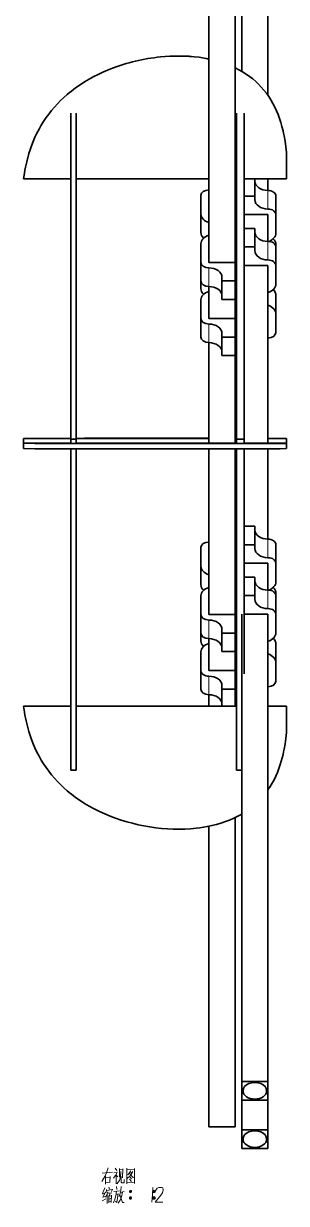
# Model space of a CAD drawing. Extents: x 100 to 1025, y 126 to 801.
# Drawn here: x 149.6 to 199.6, y 280.2 to 504.7 of the extents above; entities that cross this region are included whole.
import ezdxf

# ---------------------------------------------------------------- set-up
doc = ezdxf.new("R2010")
doc.units = 0

msp = doc.modelspace()

# ---------------------------------------------------------------- linework, layer by layer
at = {"color": 7, "lineweight": 35}
for p, q in [((184.89, 469.15), (184.89, 553.98)), ((191.14, 495.67), (191.14, 553.39)), ((196.14, 491.06), (196.14, 553.39)), ((184.89, 459.96), (184.89, 544.78)), ((189.89, 459.3), (189.89, 544.78)), ((191.14, 495.67), (191.14, 544.2)), ((159.64, 475.18), (184.89, 475.18)), ((158.64, 469.37), (158.64, 425.68)), ((159.64, 469.37), (159.64, 425.68)), ((190.14, 469.37), (190.14, 425.68)), ((191.64, 469.37), (191.64, 425.68)), ((196.14, 424.87), (196.14, 458.7)), ((159.64, 425.78), (184.89, 425.78)), ((159.64, 424.87), (190.14, 424.87)), ((158.64, 423.84), (158.64, 380.98)), ((159.64, 423.83), (159.64, 380.98)), ((184.89, 402.14), (184.89, 423.82)), ((184.89, 392.95), (184.89, 423.82)), ((189.89, 392.3), (189.89, 423.83)), ((190.14, 423.83), (190.14, 380.98)), ((191.64, 423.83), (191.64, 380.98)), ((191.14, 303.43), (191.14, 392.35)), ((196.14, 303.43), (196.14, 392.35)), ((191.14, 294.23), (191.14, 383.16)), ((159.64, 374.83), (190.14, 374.83)), ((159.64, 374.83), (190.14, 374.83)), ((189.89, 294.82), (189.89, 353.66)), ((184.89, 304.01), (184.89, 352)), ((184.89, 294.82), (184.89, 352))]:
    msp.add_line(p, q, dxfattribs=at)
at = {"color": 7, "lineweight": 35, "ltscale": 0.457596}
for p, q in [((158.64, 487.68), (158.64, 469.37)), ((159.64, 487.68), (159.64, 469.37)), ((190.14, 487.68), (190.14, 469.37)), ((191.64, 487.68), (191.64, 469.37)), ((158.64, 380.98), (158.64, 362.68)), ((159.64, 380.98), (159.64, 362.68)), ((190.14, 380.98), (190.14, 362.68))]:
    msp.add_line(p, q, dxfattribs=at)
at = {"color": 7, "lineweight": 35, "ltscale": 0.125}
for p, q in [((158.64, 480.18), (158.64, 475.18)), ((190.14, 475.18), (190.14, 480.18)), ((199.64, 475.18), (199.64, 480.18)), ((184.89, 459.3), (189.89, 459.3)), ((184.89, 448.63), (189.89, 448.63)), ((184.89, 392.3), (189.89, 392.3)), ((184.89, 381.62), (189.89, 381.62)), ((158.64, 369.83), (158.64, 374.83)), ((190.14, 374.83), (190.14, 369.83)), ((199.64, 374.83), (199.64, 369.83)), ((191.14, 303.43), (196.14, 303.43)), ((196.14, 299.89), (191.14, 299.89)), ((184.89, 294.82), (189.89, 294.82)), ((191.14, 294.23), (196.14, 294.23)), ((196.14, 290.7), (191.14, 290.7))]:
    msp.add_line(p, q, dxfattribs=at)
at = {"color": 7, "lineweight": 35, "ltscale": 0.225}
for p, q in [((158.64, 475.18), (149.64, 475.18)), ((158.64, 425.78), (149.64, 425.78)), ((158.64, 424.87), (149.64, 424.87)), ((158.64, 374.83), (149.64, 374.83)), ((158.64, 374.83), (149.64, 374.83))]:
    msp.add_line(p, q, dxfattribs=at)
at = {"color": 7, "lineweight": 35, "ltscale": 0.006249}
for p, q in [((189.89, 475.18), (190.14, 475.18)), ((189.89, 425.78), (190.14, 425.78))]:
    msp.add_line(p, q, dxfattribs=at)
at = {"color": 7, "lineweight": 35, "ltscale": 0.2}
for p, q in [((191.64, 475.18), (199.64, 475.18)), ((191.64, 424.87), (199.64, 424.87))]:
    msp.add_line(p, q, dxfattribs=at)
at = {"color": 7, "lineweight": 35, "ltscale": 0.081252}
msp.add_line((193.64, 471.93), (193.64, 475.18), dxfattribs=at)
at = {"color": 7, "lineweight": 35, "ltscale": 0.054735}
msp.add_line((196.14, 472.99), (196.14, 475.18), dxfattribs=at)
at = {"color": 7, "lineweight": 35, "ltscale": 0.088389}
for p, q in [((183.39, 468.5), (183.39, 472.03)), ((184.89, 468.5), (184.89, 472.03)), ((197.64, 464.86), (197.64, 468.39)), ((183.39, 462.84), (183.39, 459.3)), ((184.89, 462.84), (184.89, 459.3)), ((197.64, 458.7), (197.64, 462.24)), ((197.64, 449.51), (197.64, 453.04)), ((183.39, 448.63), (183.39, 445.09)), ((189.89, 448.63), (189.89, 445.09)), ((193.64, 405.58), (193.64, 409.11)), ((193.64, 395.89), (193.64, 399.42)), ((187.39, 388.76), (187.39, 385.23)), ((189.89, 388.76), (189.89, 385.23)), ((183.39, 385.16), (183.39, 381.62)), ((184.89, 385.16), (184.89, 381.62)), ((197.64, 383.16), (197.64, 379.62))]:
    msp.add_line(p, q, dxfattribs=at)
at = {"color": 7, "lineweight": 35, "ltscale": 0.049999}
for p, q in [((193.64, 471.93), (191.64, 471.93)), ((193.64, 465.77), (191.64, 465.77)), ((193.64, 462.24), (191.64, 462.24))]:
    msp.add_line(p, q, dxfattribs=at)
at = {"color": 7, "lineweight": 35, "ltscale": 0.017677}
for p, q in [((193.64, 471.22), (193.64, 471.93)), ((187.39, 456.48), (187.39, 455.77)), ((193.64, 404.87), (193.64, 405.58)), ((193.64, 395.18), (193.64, 395.89)), ((187.39, 389.47), (187.39, 388.76)), ((187.39, 378.79), (187.39, 378.09))]:
    msp.add_line(p, q, dxfattribs=at)
at = {"color": 7, "lineweight": 13, "ltscale": 0.088389}
for p, q in [((196.14, 469.45), (196.14, 472.99)), ((196.14, 459.76), (196.14, 463.3)), ((184.89, 458.24), (184.89, 454.71)), ((184.89, 380.56), (184.89, 377.03))]:
    msp.add_line(p, q, dxfattribs=at)
at = {"color": 7, "lineweight": 35, "ltscale": 0.088388}
for p, q in [((197.64, 468.39), (197.64, 471.93)), ((183.39, 468.5), (183.39, 464.96)), ((193.64, 462.24), (193.64, 465.77)), ((183.39, 459.3), (183.39, 455.77)), ((189.89, 459.3), (189.89, 455.77)), ((197.64, 455.17), (197.64, 458.7)), ((187.39, 455.77), (187.39, 452.23)), ((189.89, 455.77), (189.89, 452.23)), ((183.39, 452.16), (183.39, 448.63)), ((184.89, 452.16), (184.89, 448.63)), ((197.64, 449.51), (197.64, 445.97)), ((187.39, 445.09), (187.39, 441.56)), ((189.89, 445.09), (189.89, 441.56)), ((183.39, 401.49), (183.39, 405.03)), ((184.89, 401.49), (184.89, 405.03)), ((197.64, 402.04), (197.64, 405.58)), ((197.64, 398.51), (197.64, 402.04)), ((183.39, 401.49), (183.39, 397.96)), ((183.39, 395.83), (183.39, 392.3)), ((184.89, 395.83), (184.89, 392.3)), ((197.64, 392.35), (197.64, 395.89)), ((183.39, 392.3), (183.39, 388.76)), ((189.89, 392.3), (189.89, 388.76)), ((197.64, 388.81), (197.64, 392.35)), ((197.64, 383.16), (197.64, 386.69)), ((183.39, 381.62), (183.39, 378.09)), ((189.89, 381.62), (189.89, 378.09)), ((191.14, 303.43), (191.14, 299.89)), ((196.14, 299.89), (196.14, 303.43)), ((191.14, 294.23), (191.14, 290.7)), ((196.14, 290.7), (196.14, 294.23))]:
    msp.add_line(p, q, dxfattribs=at)
at = {"color": 7, "lineweight": 35, "ltscale": 0.1125}
for p, q in [((196.14, 468.39), (191.64, 468.39)), ((196.14, 458.7), (191.64, 458.7)), ((196.14, 402.04), (191.64, 402.04)), ((196.14, 392.35), (191.64, 392.35))]:
    msp.add_line(p, q, dxfattribs=at)
at = {"color": 7, "lineweight": 35, "ltscale": 0.127367}
for p, q in [((196.14, 463.3), (196.14, 468.39)), ((196.14, 396.95), (196.14, 402.04))]:
    msp.add_line(p, q, dxfattribs=at)
at = {"color": 7, "lineweight": 35, "ltscale": 0.012374}
for p, q in [((197.64, 462.24), (197.64, 462.73)), ((197.64, 395.89), (197.64, 396.38))]:
    msp.add_line(p, q, dxfattribs=at)
at = {"color": 7, "lineweight": 35, "ltscale": 0.017678}
for p, q in [((193.64, 461.53), (193.64, 462.24)), ((187.39, 445.8), (187.39, 445.09))]:
    msp.add_line(p, q, dxfattribs=at)
at = {"color": 7, "lineweight": 35, "ltscale": 0.037094}
for p, q in [((183.39, 455.77), (183.39, 454.29)), ((183.39, 388.76), (183.39, 387.28))]:
    msp.add_line(p, q, dxfattribs=at)
at = {"color": 7, "lineweight": 35, "ltscale": 0.0625}
for p, q in [((187.39, 455.77), (189.89, 455.77)), ((187.39, 452.23), (189.89, 452.23)), ((187.39, 445.09), (189.89, 445.09)), ((187.39, 441.56), (189.89, 441.56)), ((187.39, 388.76), (189.89, 388.76)), ((187.39, 385.23), (189.89, 385.23)), ((187.39, 378.09), (189.89, 378.09))]:
    msp.add_line(p, q, dxfattribs=at)
at = {"color": 7, "lineweight": 35, "ltscale": 0.135701}
msp.add_line((184.89, 449.28), (184.89, 454.71), dxfattribs=at)
at = {"color": 7, "lineweight": 35, "ltscale": 0.090127}
msp.add_line((189.89, 448.63), (189.89, 452.23), dxfattribs=at)
at = {"color": 7, "lineweight": 13, "ltscale": 0.088388}
for p, q in [((184.89, 447.57), (184.89, 444.03)), ((196.14, 403.1), (196.14, 406.64)), ((196.14, 393.41), (196.14, 396.95)), ((184.89, 391.24), (184.89, 387.7))]:
    msp.add_line(p, q, dxfattribs=at)
at = {"color": 7, "lineweight": 35, "ltscale": 0.479039}
msp.add_line((184.89, 424.87), (184.89, 444.03), dxfattribs=at)
at = {"color": 7, "lineweight": 35, "ltscale": 0.47904}
msp.add_line((184.89, 424.87), (184.89, 444.03), dxfattribs=at)
at = {"color": 7, "lineweight": 35, "ltscale": 0.417168}
msp.add_line((189.89, 424.87), (189.89, 441.56), dxfattribs=at)
at = {"color": 7, "lineweight": 35, "ltscale": 0.025}
for p, q in [((149.64, 424.78), (149.64, 425.78)), ((149.64, 424.87), (149.64, 423.87)), ((159.64, 425.68), (158.64, 425.68)), ((199.64, 424.86), (199.64, 423.86)), ((159.64, 362.68), (158.64, 362.68))]:
    msp.add_line(p, q, dxfattribs=at)
at = {"color": 7, "lineweight": 35, "ltscale": 0.000260162}
for p, q in [((158.64, 425.79), (158.64, 425.78)), ((158.64, 424.86), (158.64, 424.87)), ((190.14, 425.78), (190.14, 425.79)), ((190.14, 424.87), (190.14, 424.86)), ((199.64, 425.78), (199.64, 425.79)), ((199.64, 424.87), (199.64, 424.86))]:
    msp.add_line(p, q, dxfattribs=at)
at = {"color": 7, "lineweight": 35, "ltscale": 0.022771}
for p, q in [((158.64, 424.87), (158.64, 425.78)), ((190.14, 424.87), (190.14, 425.78)), ((199.64, 424.87), (199.64, 425.78))]:
    msp.add_line(p, q, dxfattribs=at)
at = {"color": 7, "lineweight": 35, "ltscale": 0.0125}
for p, q in [((158.64, 425.68), (158.64, 425.18)), ((158.64, 424.68), (158.64, 425.18)), ((159.64, 425.68), (159.64, 425.18)), ((159.64, 424.68), (159.64, 425.18)), ((190.14, 425.18), (190.14, 425.68)), ((190.14, 425.18), (190.14, 424.68)), ((191.64, 425.18), (191.64, 425.68)), ((191.64, 425.18), (191.64, 424.68))]:
    msp.add_line(p, q, dxfattribs=at)
at = {"color": 7, "lineweight": 35, "ltscale": 0.006247}
msp.add_line((189.89, 425.83), (190.14, 425.83), dxfattribs=at)
at = {"color": 7, "lineweight": 35, "ltscale": 0.0375}
msp.add_line((191.64, 425.68), (190.14, 425.68), dxfattribs=at)
at = {"color": 7, "lineweight": 35, "ltscale": 0.087499}
for p, q in [((196.14, 425.78), (199.64, 425.78)), ((196.14, 374.83), (199.64, 374.83)), ((196.14, 374.83), (199.64, 374.83))]:
    msp.add_line(p, q, dxfattribs=at)
at = {"color": 7, "lineweight": 35, "ltscale": 0.430006}
msp.add_line((196.14, 406.64), (196.14, 423.84), dxfattribs=at)
at = {"color": 7, "lineweight": 35, "ltscale": 0.05}
for p, q in [((193.64, 409.11), (191.64, 409.11)), ((193.64, 405.58), (191.64, 405.58)), ((193.64, 399.42), (191.64, 399.42)), ((193.64, 395.89), (191.64, 395.89))]:
    msp.add_line(p, q, dxfattribs=at)
at = {"color": 7, "lineweight": 35, "ltscale": 0.135702}
msp.add_line((184.89, 382.27), (184.89, 387.7), dxfattribs=at)
at = {"color": 7, "lineweight": 35, "ltscale": 0.090128}
msp.add_line((189.89, 381.62), (189.89, 385.23), dxfattribs=at)
at = {"color": 7, "lineweight": 35, "ltscale": 0.08149}
for p, q in [((187.39, 378.09), (187.39, 374.83)), ((189.89, 378.09), (189.89, 374.83))]:
    msp.add_line(p, q, dxfattribs=at)
at = {"color": 7, "lineweight": 35, "ltscale": 0.054973}
msp.add_line((184.89, 374.83), (184.89, 377.03), dxfattribs=at)
msp.add_line((184.89, 374.83), (184.89, 377.03), dxfattribs=at)
at = {"color": 7, "lineweight": 35, "ltscale": 0.025001}
msp.add_line((191.14, 362.68), (190.14, 362.68), dxfattribs=at)
at = {"color": 7, "lineweight": 35, "ltscale": 0.141422}
msp.add_line((196.14, 294.23), (196.14, 299.89), dxfattribs=at)
at = {"color": 7, "lineweight": 35}
for points in [[(149.64, 475.18), (149.8, 476.29), (149.9, 476.84), (150, 477.39), (150.11, 477.92), (150.23, 478.45), (150.43, 479.23), (150.65, 479.99), (150.89, 480.74), (151.15, 481.48), (151.47, 482.3), (151.81, 483.11), (152.18, 483.89), (152.58, 484.66), (153.01, 485.4), (153.46, 486.13), (153.93, 486.84), (154.43, 487.53), (154.96, 488.2), (155.51, 488.85), (156.08, 489.48), (156.68, 490.09), (157.3, 490.68), (157.95, 491.25), (158.34, 491.57), (158.73, 491.89), (159.54, 492.5), (160.38, 493.09), (161.25, 493.65), (162.14, 494.18), (162.99, 494.64), (163.85, 495.08), (164.73, 495.49), (165.63, 495.88), (166.54, 496.24), (167.47, 496.58), (168.04, 496.77), (168.61, 496.96), (169.18, 497.13), (169.76, 497.29), (170.34, 497.45), (170.92, 497.59), (172.09, 497.85), (173.28, 498.07), (173.87, 498.17), (174.47, 498.25), (175.06, 498.33), (175.66, 498.39), (176.55, 498.47), (177.44, 498.53), (178.33, 498.56), (179.21, 498.57), (180.18, 498.55), (181.15, 498.51), (182.11, 498.43), (183.05, 498.32), (183.98, 498.18), (184.89, 498.01)], [(149.64, 475.18), (149.8, 476.29), (149.9, 476.84), (150, 477.39), (150.11, 477.92), (150.23, 478.44), (150.43, 479.22), (150.65, 479.99), (150.89, 480.74), (151.15, 481.48), (151.47, 482.3), (151.81, 483.1), (152.18, 483.89), (152.58, 484.66), (153.01, 485.4), (153.46, 486.13), (153.93, 486.84), (154.43, 487.53), (154.96, 488.19), (155.51, 488.84), (156.08, 489.47), (156.68, 490.09), (157.3, 490.68), (157.95, 491.25), (158.34, 491.57), (158.73, 491.89), (159.54, 492.5), (160.38, 493.09), (161.25, 493.65), (162.14, 494.18), (162.99, 494.64), (163.85, 495.08), (164.73, 495.49), (165.63, 495.88), (166.54, 496.24), (167.47, 496.58), (168.04, 496.77), (168.61, 496.95), (169.18, 497.13), (169.76, 497.29), (170.34, 497.44), (170.92, 497.59), (172.09, 497.85), (173.28, 498.07), (173.87, 498.17), (174.47, 498.25), (175.06, 498.33), (175.66, 498.39), (176.55, 498.47), (177.44, 498.53), (178.33, 498.56), (179.21, 498.57), (180.18, 498.55), (181.15, 498.5), (182.11, 498.43), (183.05, 498.32), (183.98, 498.18), (184.89, 498)], [(189.89, 496.34), (190.62, 495.97), (191.32, 495.57), (191.99, 495.14), (192.64, 494.68), (193.24, 494.22), (193.81, 493.73), (194.35, 493.21), (194.87, 492.66), (195.36, 492.09), (195.83, 491.49), (196.28, 490.86), (196.7, 490.21), (197.09, 489.52), (197.46, 488.81), (197.77, 488.13), (198.06, 487.43), (198.33, 486.69), (198.58, 485.94), (198.8, 485.16), (199, 484.36), (199.11, 483.87), (199.21, 483.37), (199.39, 482.34), (199.53, 481.28), (199.64, 480.18)], [(189.89, 496.34), (190.62, 495.97), (191.32, 495.57), (191.99, 495.14), (192.64, 494.68), (193.24, 494.21), (193.81, 493.72), (194.35, 493.21), (194.87, 492.66), (195.36, 492.09), (195.83, 491.49), (196.28, 490.86), (196.7, 490.21), (197.09, 489.52), (197.46, 488.81), (197.77, 488.13), (198.06, 487.42), (198.33, 486.69), (198.58, 485.94), (198.8, 485.16), (199, 484.36), (199.11, 483.87), (199.21, 483.36), (199.39, 482.34), (199.53, 481.27), (199.64, 480.18)], [(149.64, 425.78), (151.25, 425.8), (158.64, 425.82)], [(149.64, 424.87), (151.79, 424.85), (154.38, 424.85), (162.14, 424.83), (178.05, 424.82), (192.64, 424.83), (197.05, 424.84), (198.48, 424.85), (199.64, 424.86)], [(196.14, 425.81), (199.01, 425.8), (199.64, 425.79)], [(149.64, 423.87), (151.79, 423.85), (154.38, 423.85), (162.14, 423.83), (178.05, 423.82), (192.64, 423.83), (197.05, 423.84), (198.48, 423.85), (199.64, 423.86)], [(149.64, 374.83), (149.8, 373.71), (149.9, 373.16), (150, 372.62), (150.11, 372.08), (150.23, 371.56), (150.43, 370.78), (150.65, 370.01), (150.89, 369.26), (151.15, 368.53), (151.47, 367.7), (151.81, 366.9), (152.18, 366.11), (152.58, 365.35), (153.01, 364.6), (153.46, 363.87), (153.93, 363.17), (154.43, 362.48), (154.96, 361.81), (155.51, 361.16), (156.08, 360.53), (156.68, 359.92), (157.3, 359.33), (157.95, 358.76), (158.34, 358.43), (158.73, 358.11), (159.54, 357.5), (160.38, 356.91), (161.25, 356.36), (162.14, 355.83), (163.09, 355.31), (164.07, 354.82), (165.07, 354.36), (166.09, 353.94), (167.13, 353.54), (168.19, 353.18), (169.26, 352.85), (170.35, 352.56), (171.44, 352.29), (172.55, 352.06), (173.66, 351.87), (174.78, 351.71), (175.9, 351.59), (177.01, 351.5), (178.12, 351.45), (179.23, 351.43), (180.33, 351.46), (181.41, 351.52), (181.95, 351.56), (182.48, 351.62), (183.19, 351.71), (183.89, 351.81), (184.58, 351.93), (185.47, 352.12), (186.34, 352.34), (187.2, 352.59), (188.03, 352.88), (188.85, 353.19), (189.64, 353.54), (190.03, 353.73), (190.41, 353.92), (190.78, 354.12), (191.14, 354.33)], [(196.14, 358.94), (196.55, 359.56), (196.93, 360.2), (197.29, 360.86), (197.63, 361.55), (197.94, 362.26), (198.22, 363), (198.49, 363.77), (198.67, 364.38), (198.85, 365.01), (199.01, 365.65), (199.11, 366.14), (199.21, 366.64), (199.39, 367.67), (199.53, 368.73), (199.64, 369.83)]]:
    msp.add_lwpolyline(points, dxfattribs=at)
at = {"color": 7, "lineweight": 13}
for points in [[(164.53, 284.43), (165.13, 285.38)], [(164.57, 285.97), (166.53, 286.18)], [(165.13, 285.38), (165.44, 286.04)], [(165.2, 285.45), (165.2, 283.87)], [(165.2, 285.13), (166.11, 285.24)], [(165.72, 287.02), (165.44, 286.04)], [(166.14, 285.34), (166.04, 284.26)], [(167.44, 286.25), (167.26, 285.76), (166.77, 285.03)], [(166.81, 286.04), (167.37, 286.11)], [(167.09, 286.92), (167.37, 286.5)], [(167.26, 285.76), (167.26, 283.98)], [(167.26, 285.59), (167.58, 285.27)], [(167.86, 286.88), (167.86, 285.2)], [(168.52, 286.71), (167.86, 286.64)], [(168.07, 285.24), (167.89, 284.61)], [(168.17, 286.29), (168.07, 285.24)], [(168.21, 284.26), (168.21, 285.34)], [(168.45, 285.13), (168.52, 286.81)], [(169.29, 286.92), (169.29, 285.45), (169.29, 283.94)], [(169.29, 286.88), (169.29, 285.48), (169.29, 284.08)], [(170.76, 286.74), (169.29, 286.6)], [(169.36, 284.99), (169.85, 285.41)], [(170.06, 286.46), (169.5, 285.66)], [(169.82, 285.9), (170.52, 285.17)], [(169.85, 286.11), (170.31, 286.18)], [(169.85, 285.41), (170.06, 285.69)], [(169.92, 285.2), (170.17, 284.92)], [(170.06, 285.69), (170.41, 286.32)], [(170.52, 285.17), (170.69, 285.2)], [(170.73, 284.12), (170.73, 285.48), (170.76, 286.88)], [(165.13, 283.17), (164.67, 282.09)], [(166.11, 284.26), (165.2, 284.15)], [(165.83, 283.35), (166, 282.96)], [(166.53, 282.96), (166.39, 282.51)], [(167.3, 283.42), (167.4, 282.86)], [(167.37, 283.98), (167.65, 284.26)], [(167.65, 284.26), (167.89, 284.61)], [(168.21, 283.45), (168.14, 282.72)], [(168.35, 284.15), (168.21, 284.26)], [(168.77, 284.15), (168.35, 284.15)], [(168.77, 284.78), (168.77, 284.15)], [(169.29, 284.19), (170.66, 284.29)], [(169.82, 284.82), (170.17, 284.43)], [(170.73, 284.01), (170.73, 284.12), (170.66, 284.29)], [(174.26, 283.28), (174.16, 281.88), (174.05, 280.48)], [(176.12, 280.48), (174.65, 280.48), (175.77, 281.81), (176.05, 282.23), (176.19, 282.82), (176.12, 283.17), (175.94, 283.28), (175.35, 283.28), (175.03, 283.14), (174.68, 282.58)], [(164.6, 280.72), (165.3, 281.11)], [(165.06, 282.16), (164.64, 282.02)], [(164.71, 281.39), (165.23, 281.56)], [(165.2, 282.4), (164.74, 281.39)], [(165.51, 281.88), (165.2, 281.39)], [(165.44, 282.86), (165.34, 282.3)], [(165.44, 282.72), (166.49, 282.86)], [(165.69, 282.44), (165.51, 281.88)], [(165.55, 281.95), (165.55, 280.23)], [(165.76, 282.16), (166.46, 282.26)], [(165.83, 281.74), (165.86, 280.34)], [(165.83, 281.63), (166.35, 281.7)], [(165.86, 281.07), (166.25, 281.14)], [(166.07, 282.19), (166, 281.63)], [(166.39, 281.81), (166.32, 280.41)], [(167.3, 282.58), (167.19, 281.67), (167.09, 281.25), (166.77, 280.37)], [(166.81, 282.51), (167.86, 282.65)], [(167.61, 282.09), (167.51, 281.25), (167.37, 280.41), (167.16, 280.69)], [(167.23, 281.91), (167.61, 281.98)], [(168, 280.83), (167.61, 280.3)], [(168, 282.09), (167.82, 281.53)], [(167.93, 281.84), (168.49, 280.41)], [(168.14, 282.72), (168, 282.09)], [(168.28, 281.46), (168, 280.83)], [(168.07, 282.33), (168.77, 282.47)], [(168.49, 282.4), (168.28, 281.46)], [(169.82, 282.54), (170.2, 282.54)], [(169.82, 281.28), (170.2, 281.28)], [(169.85, 282.65), (170.17, 282.65)], [(169.85, 282.4), (170.17, 282.4)], [(169.85, 281.39), (170.17, 281.39)], [(169.85, 281.14), (170.17, 281.14)], [(174.26, 282.54), (174.65, 282.54)], [(174.26, 281.28), (174.65, 281.28)], [(174.3, 282.65), (174.61, 282.65)], [(174.3, 282.4), (174.61, 282.4)], [(174.3, 281.39), (174.61, 281.39)], [(174.3, 281.14), (174.61, 281.14)], [(166.32, 280.58), (165.9, 280.51)], [(168.49, 280.41), (168.8, 280.41)]]:
    msp.add_lwpolyline(points, dxfattribs=at)
for points in [[(169.92, 282.33), (170.1, 282.33), (170.2, 282.44), (170.2, 282.61), (170.1, 282.72), (169.92, 282.72), (169.82, 282.61), (169.82, 282.44)], [(169.92, 281.07), (170.1, 281.07), (170.2, 281.18), (170.2, 281.35), (170.1, 281.46), (169.92, 281.46), (169.82, 281.35), (169.82, 281.18)], [(174.37, 282.33), (174.54, 282.33), (174.65, 282.44), (174.65, 282.61), (174.54, 282.72), (174.37, 282.72), (174.26, 282.61), (174.26, 282.44)], [(174.37, 281.07), (174.54, 281.07), (174.65, 281.18), (174.65, 281.35), (174.54, 281.46), (174.37, 281.46), (174.26, 281.35), (174.26, 281.18)]]:
    msp.add_lwpolyline(points, close=True, dxfattribs=at)
at = {"color": 7, "lineweight": 35}
msp.add_arc((178.73, -14446), 14871.83, 89.976261, 90.073536, dxfattribs=at)
for centre, major_axis, start_param, end_param in [((196.14, 474.76), (2.5, 0), 3.141593, 4.712389), ((184.89, 472.03), (-1.5, 0), 4.712389, 6.283185), ((196.14, 471.93), (1.5, 0), 6.283185, 7.853982), ((196.14, 471.22), (2.5, 0), 3.141593, 4.712389), ((196.14, 468.39), (1.5, 0), 6.283185, 7.853982), ((185.89, 468.5), (-2.5, 0), 0, 1.159286), ((185.89, 464.96), (-2.5, 0), 6.283185, 6.926614), ((196.14, 465.06), (2.5, 0), 3.141593, 4.712389), ((195.14, 464.86), (2.5, 0), 5.195907, 6.283185), ((185.89, 462.84), (-2.5, 0), 5.123897, 6.283185), ((196.14, 462.24), (1.5, 0), 6.283185, 7.853982), ((195.14, 462.73), (2.5, 0), 6.283185, 6.926614), ((184.89, 461.36), (-1.5, 0), 6.279581, 6.283185), ((196.14, 461.53), (2.5, 0), 3.141593, 4.712389), ((184.89, 459.3), (-1.5, 0), 0, 1.570796), ((184.89, 456.48), (-2.5, 0), 3.141593, 4.712389), ((196.14, 458.7), (1.5, 0), 6.283185, 7.853982), ((185.89, 457.82), (-2.5, 0), 0, 0.002431), ((184.89, 455.77), (-1.5, 0), 0, 1.570796), ((185.89, 454.29), (-2.5, 0), 6.283185, 6.926614), ((185.89, 452.16), (-2.5, 0), 5.123897, 6.283185), ((184.89, 452.94), (-2.5, 0), 3.141593, 4.712389), ((195.14, 455.17), (2.5, 0), 5.1239, 6.283185), ((195.14, 453.04), (2.5, 0), 6.283185, 6.926614), ((195.14, 449.51), (2.5, 0), 6.283185, 7.442473), ((184.89, 448.63), (-1.5, 0), 0, 1.570796), ((184.89, 445.8), (-2.5, 0), 3.141593, 4.712389), ((184.89, 445.09), (-1.5, 0), 0, 1.570796), ((196.14, 445.97), (1.5, 0), 4.712389, 6.283185), ((184.89, 442.26), (-2.5, 0), 3.141593, 4.712389), ((196.14, 408.4), (2.5, 0), 3.141593, 4.712389), ((196.14, 405.58), (1.5, 0), 6.283185, 7.853982), ((184.89, 405.03), (-1.5, 0), 4.712389, 6.283185), ((196.14, 404.87), (2.5, 0), 3.141593, 4.712389), ((196.14, 402.04), (1.5, 0), 6.283185, 7.853982), ((185.89, 401.49), (-2.5, 0), 6.283185, 7.442471), ((185.89, 397.96), (-2.5, 0), 6.283185, 6.926614), ((185.89, 395.83), (-2.5, 0), 5.123897, 6.283185), ((196.14, 398.71), (2.5, 0), 3.141593, 4.712389), ((195.14, 398.51), (2.5, 0), 5.195907, 6.283185), ((195.14, 396.38), (2.5, 0), 6.283185, 6.926614), ((196.14, 395.18), (2.5, 0), 3.141593, 4.712389), ((196.14, 395.89), (1.5, 0), 6.283185, 7.853982), ((184.89, 394.35), (-1.5, 0), 6.279581, 6.283185), ((196.14, 392.35), (1.5, 0), 6.283185, 7.853982), ((184.89, 392.3), (-1.5, 0), 0, 1.570796), ((185.89, 390.81), (-2.5, 0), 0, 0.002431), ((184.89, 389.47), (-2.5, 0), 3.141593, 4.712389), ((184.89, 388.76), (-1.5, 0), 0, 1.570796), ((195.14, 388.81), (2.5, 0), 5.1239, 6.283185), ((185.89, 387.28), (-2.5, 0), 6.283185, 6.926614), ((185.89, 385.16), (-2.5, 0), 5.123897, 6.283185), ((184.89, 385.93), (-2.5, 0), 3.141593, 4.712389), ((195.14, 386.69), (2.5, 0), 6.283185, 6.926614), ((195.14, 383.16), (2.5, 0), 6.283185, 7.442473), ((184.89, 381.62), (-1.5, 0), 6.283185, 7.853982), ((184.89, 378.79), (-2.5, 0), 3.141593, 4.712389), ((196.14, 379.62), (1.5, 0), 4.712389, 6.283185), ((184.89, 378.09), (-1.5, 0), 0, 1.570796), ((184.89, 375.26), (-2.5, 0), 3.141593, 4.712389), ((193.64, 301.66), (2.24, 0), 6.283185, 9.424778), ((193.64, 301.66), (2.24, 0), 3.141593, 4.712389), ((193.64, 301.66), (2.24, 0), 4.712389, 6.283185), ((193.64, 292.47), (2.24, 0), 6.283185, 9.424778), ((193.64, 292.47), (2.24, 0), 3.141593, 4.712389), ((193.64, 292.47), (2.24, 0), 4.712389, 6.283185)]:
    msp.add_ellipse(centre, major_axis=major_axis, ratio=0.707107, start_param=start_param, end_param=end_param, dxfattribs=at)

doc.saveas('drawing.dxf')
